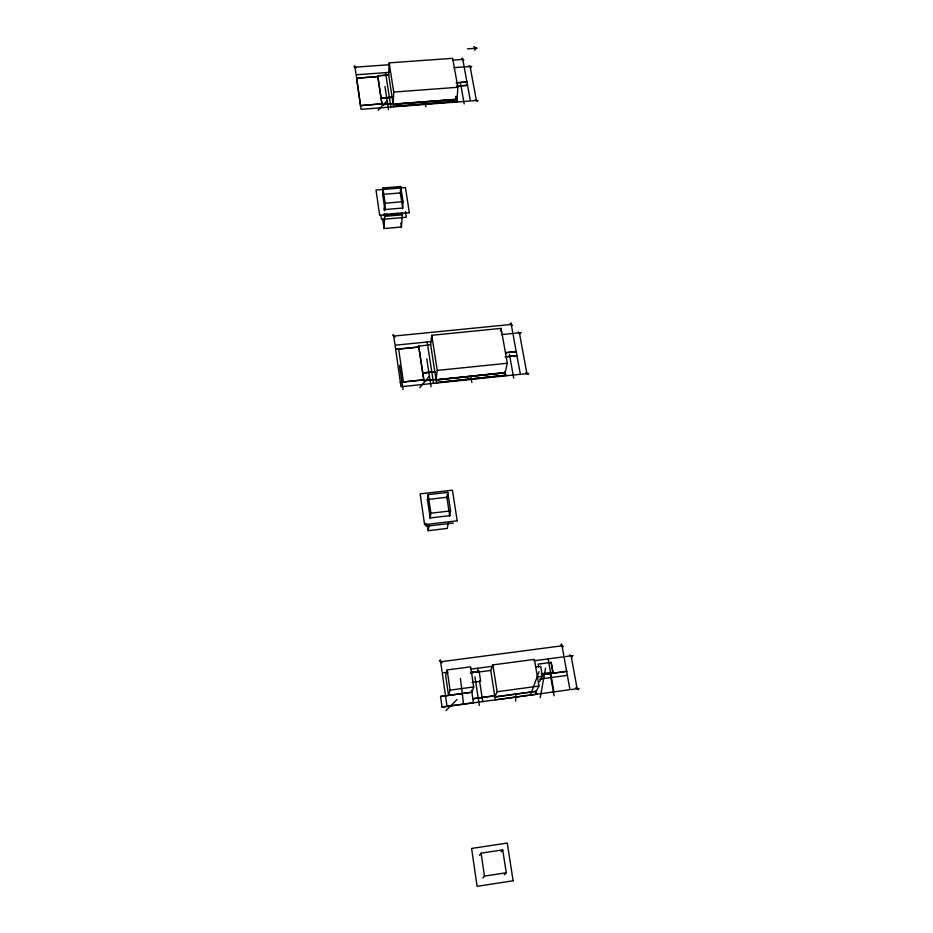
<?xml version="1.0" encoding="UTF-8"?>
<svg xmlns="http://www.w3.org/2000/svg" width="933" height="933" viewBox="0 0 933 933"><rect width="100%" height="100%" fill="white"/><g stroke="black" fill="none" stroke-linecap="round" stroke-linejoin="round"><path stroke-width="1.4" d="M356.604 78.174L377.83 76.611L356.604 78.174L360.523 105.627L381.947 103.796L360.523 105.627M381.947 103.995L377.69 75.713L388.676 74.92L393.551 106.467L456.937 101.44L393.551 106.467M515.669 701.056L515.832 695.482M393.19 103.82L382.087 104.659L393.19 103.61M382.635 195.137L382.903 188.011L400.724 186.507L403.056 201.691L402.613 208.724M456.913 101.639L457.846 87.27L452.645 58.312L389.154 62.884L388.664 75.118L377.69 75.923M402.356 212.946L401.47 227.022L384.104 228.55L384.688 214.368L387.405 214.135M384.863 210.263L385.154 203.231L382.903 188.011M389.154 62.884L393.714 92.075L393.225 104.414L456.552 99.598M400.304 193.632L400.724 186.507M398.671 349.21L403.429 381.807M423.769 379.859L400.374 382.273L423.769 379.859L418.672 345.956L423.955 380.757L436.073 379.498M423.955 380.757L436.096 379.346M430.638 344.918L431.757 335.274L501.079 328.393L507.319 363.24L505.15 372.535L436.049 379.696L430.661 344.755L418.649 346.12M436.049 379.696L437.262 370.436L431.757 335.274M436.131 379.953L505.254 372.792L436.131 379.953L436.504 382.588L505.698 375.241L436.504 382.588M427.372 500.17L428.165 494.63L447.758 492.379L450.604 510.911L449.578 516.299M448.33 522.818L447.257 528.428L428.224 530.679L429.075 525.081M430.078 518.585L430.906 513.208L428.165 494.63M446.767 497.93L447.758 492.379M540.23 697.697L545.56 668.098M500.485 331.157L501.079 328.393M447.129 669.941L445.647 675.515L448.54 695.423L450.068 690.14L447.129 669.941L470.64 666.827L473.707 686.956L471.818 692.286L440.528 696.508L471.853 692.181M533.933 660.786L564.01 656.785L569.958 689.697L442.044 707.097L440.563 696.403M479.13 671.293L470.605 672.518L479.13 671.293L480.635 681.3L472.121 682.443M473.451 702.736L471.562 690.257M530.69 694.257L539.076 671.632M490.7 670.524L492.857 664.902L534.399 659.398L538.982 686.058L536.102 691.376L536.58 694.234L495.341 699.843L490.735 670.43L477.136 672.238M492.857 664.902L497.137 691.726L494.887 696.974L536.102 691.376M539.484 681.801L542.411 676.343L540.685 666.36L535.705 667.025M551.181 662.383L552.861 672.273L551.181 662.383L538.178 664.121L538.609 667.013M536.58 694.234L536.148 691.295L494.922 696.893M567.369 675.352L539.671 679.084M479.48 855.386L481.09 853.17L502.724 849.893L506.246 872.752L504.321 874.734M501.126 851.829L502.724 849.893M419.745 387.708L429.46 376.057M482.816 878.046L484.472 876.099L506.246 872.752M378.133 110.246L387.16 100.752M446.009 710.561L457.018 699.54M474.384 50.137L476.74 48.201L473.731 46.65M497.137 691.726L538.982 686.058M442.067 707.016L473.463 702.724M571.264 689.522L579.09 688.461M541.128 673.848L552.907 672.18M537.431 677.02L542.411 676.343M450.068 690.14L473.707 686.956M447.968 672.192L442.242 672.95L447.059 706.421M470.897 669.148L492.379 666.29M565.305 656.61L573.06 655.584M470.314 673.241L473.066 672.786M440.633 661.777L562.028 645.811M430.906 513.208L450.604 510.911M453.333 523.04L426.194 526.235L425.786 523.39M521.57 374.18L528.708 373.433M505.709 352.627L516.299 351.554L505.674 352.791M505.115 356.803L517.034 355.578L506.397 356.826M437.262 370.436L507.319 363.24M422.789 373.107L434.883 371.824M431.046 341.618L395.056 345.21L401.015 386.717L520.381 374.308L512.893 333.454L501.406 334.597M514.083 333.326L521.139 332.626M393.714 336.078L511.261 324.451M392.84 213.657L398.286 213.191M384.676 214.683L402.345 213.144M402.24 214.835L384.606 216.363L384.174 213.634M385.154 203.231L403.056 201.691M471.492 100.892L478.046 100.391M456.913 86.104L467.608 85.3L456.89 86.302M393.714 92.075L457.846 87.27M381.119 98.315L392.187 97.429M393.178 104.076L456.482 99.26L456.004 96.519M393.236 104.216L456.575 99.399M389.294 72.377L356.184 74.792L361.059 109.313L470.395 100.974L464.168 66.919L454.079 67.654M465.252 66.838L471.725 66.371M456.307 82.734L466.99 81.941L456.284 82.944M354.995 67.199L389.493 64.704M452.738 60.144L462.803 59.42M467.363 48.866L476.74 48.201M461.718 58.709L463.888 60.12M469.019 65.788L471.2 67.199M475.305 99.796L477.509 101.23M353.91 66.488L356.068 67.911M510.071 323.634L512.462 325.279M518.177 331.973L520.579 333.629M525.711 372.78L528.148 374.471M392.536 335.25L394.904 336.918M560.698 644.831L563.369 646.791M569.783 654.861L572.465 656.832M575.778 687.726L578.483 689.72M439.315 660.786L441.95 662.78M384.711 213.937L385.131 215.278M470.104 66.488L476.401 100.519M519.378 332.801L526.923 373.62M462.558 58.091L464.016 66.033M510.969 322.876L512.718 332.393M571.124 655.841L577.13 688.717M460.634 84.04L464.214 103.913M509.406 354.237L513.71 378.098M561.678 643.875L563.777 655.491M384.688 214.52L385.072 216.666M455.992 96.262L457.007 101.942M505.021 371.544L505.779 375.777M505.219 372.943L505.663 375.404M548.149 658.873L553.945 691.854M550.505 675.48L554.074 695.808M425.18 102.735L425.868 106.84M471.037 377.527L471.853 382.472M385.516 72.599L390.834 106.992M427.151 341.968L433.542 383.288M477.591 668.238L478.232 672.401M479.515 680.728L482.734 701.546M405.377 211.663L406.24 217.272L381.527 219.418L380.909 215.208M384.921 86.477L388.49 109.709M426.754 358.797L431.046 386.729M474.955 676.868L479.329 705.395M400.852 222.964L401.47 227.022M377.69 75.713L382.087 104.659M481.09 853.17L484.472 876.099M383.895 208.012L384.326 210.753M382.728 219.08L384.104 228.55M427.407 525.127L428.224 530.679M399.534 365.433L403.033 389.644M354.797 65.858L355.951 73.905M393.493 334.469L394.881 344.137M440.353 659.818L442.044 671.632M460.412 678.396L463.468 703.389M381.131 98.058L392.198 97.23L381.131 98.058M395.662 349.35L418.835 347.029L395.662 349.35M422.812 372.908L434.906 371.672L422.812 372.908M472.844 698.724L494.747 695.761L472.844 698.724M566.716 671.328L542.12 674.722L566.716 671.328M513.115 880.787L477.101 886.35L471.597 848.447L507.249 843.07L513.115 880.787M449.694 515.657L430.183 517.943L427.431 499.517L446.884 497.266L449.694 515.657M457.193 520.812L424.597 524.649L420.13 493.884L452.435 490.175L457.193 520.812M402.659 208.036L384.886 209.563L382.635 194.426L400.35 192.933L402.659 208.036M409.342 212.724L379.684 215.301L376.022 190.064L405.447 187.58L409.342 212.724"/></g></svg>
